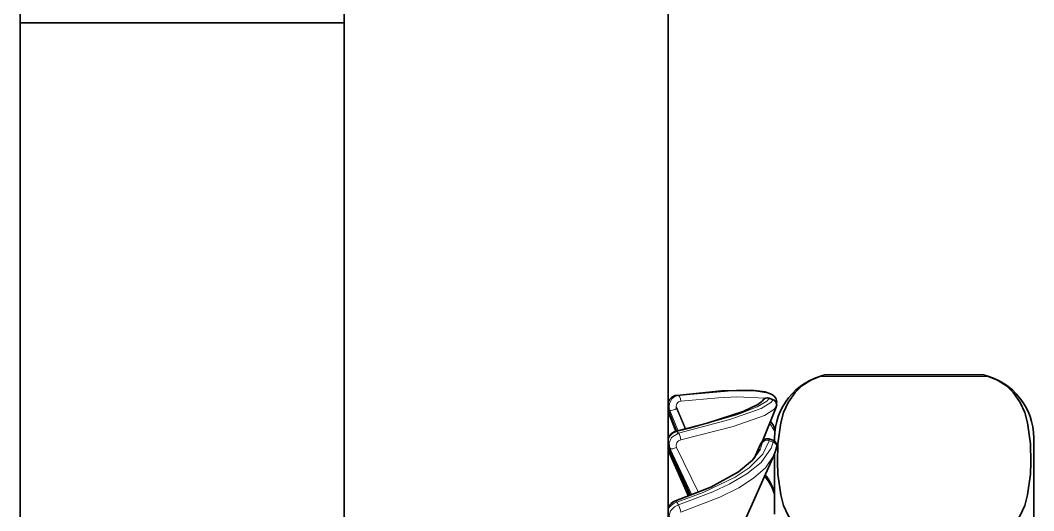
# Model space of a CAD drawing. Extents: x 218 to 1434, y 54 to 743.
# Drawn here: x 258.04 to 267.43, y 411.93 to 416.48 of the extents above; entities that cross this region are included whole.
import ezdxf

# ---------------------------------------------------------------- set-up
doc = ezdxf.new("R2010")
doc.units = 0

msp = doc.modelspace()

# ---------------------------------------------------------------- linework, layer by layer
at = {"color": 7, "lineweight": 35}
for p, q in [((258.0446, 410.0303), (258.0446, 430.9697)), ((261.0446, 410.0303), (261.0446, 430.9697)), ((264.0446, 410.0303), (264.0446, 430.9697))]:
    msp.add_line(p, q, dxfattribs=at)
at = {"color": 7, "lineweight": 35, "ltscale": 0.013487}
msp.add_line((261.0446, 416.9895), (261.0446, 416.45), dxfattribs=at)
at = {"color": 7, "lineweight": 35, "ltscale": 0.160492}
for p, q in [((258.0446, 410.0303), (258.0446, 416.45)), ((261.0446, 410.0303), (261.0446, 416.45))]:
    msp.add_line(p, q, dxfattribs=at)
at = {"color": 7, "lineweight": 35, "ltscale": 0.075}
msp.add_line((261.0446, 416.45), (258.0446, 416.45), dxfattribs=at)
at = {"color": 7, "lineweight": 35, "ltscale": 0.001228}
for p, q in [((265.4476, 413.1769), (265.4949, 413.1903)), ((267.0129, 413.1769), (266.9656, 413.1903))]:
    msp.add_line(p, q, dxfattribs=at)
at = {"color": 7, "lineweight": 13, "ltscale": 0.039132}
msp.add_line((267.0129, 413.1769), (265.4476, 413.1769), dxfattribs=at)
at = {"color": 7, "lineweight": 35, "ltscale": 0.036768}
msp.add_line((266.9656, 413.1903), (265.4949, 413.1903), dxfattribs=at)
at = {"color": 7, "lineweight": 13, "ltscale": 0.000352029}
msp.add_line((264.1252, 413.0011), (264.1392, 412.9994), dxfattribs=at)
at = {"color": 7, "lineweight": 35, "ltscale": 0.000807506}
msp.add_line((264.9734, 413.022), (264.9427, 413.0323), dxfattribs=at)
at = {"color": 7, "lineweight": 13, "ltscale": 6.2398e-05}
msp.add_line((264.98, 412.9726), (264.9805, 412.975), dxfattribs=at)
at = {"color": 7, "lineweight": 13, "ltscale": 0.001003}
msp.add_line((265.0175, 412.9582), (264.98, 412.9726), dxfattribs=at)
at = {"color": 7, "lineweight": 35, "ltscale": 0.001001}
msp.add_line((265.0179, 412.9606), (264.9805, 412.975), dxfattribs=at)
at = {"color": 7, "lineweight": 13, "ltscale": 0.005503}
msp.add_line((264.2071, 412.691), (264.1225, 412.8942), dxfattribs=at)
at = {"color": 7, "lineweight": 13, "ltscale": 0.005108}
msp.add_line((264.2014, 412.6896), (264.1225, 412.8781), dxfattribs=at)
at = {"color": 7, "lineweight": 35, "ltscale": 0.008546}
msp.add_line((265.0454, 412.893), (264.917, 412.5762), dxfattribs=at)
at = {"color": 7, "lineweight": 13, "ltscale": 5.97095e-05}
msp.add_line((265.0179, 412.9606), (265.0175, 412.9582), dxfattribs=at)
at = {"color": 7, "lineweight": 13, "ltscale": 3.11406e-05}
msp.add_line((265.0461, 412.8951), (265.0455, 412.894), dxfattribs=at)
at = {"color": 7, "lineweight": 13, "ltscale": 0.000247543}
msp.add_line((264.0446, 412.871), (264.0478, 412.8617), dxfattribs=at)
at = {"color": 7, "lineweight": 13, "ltscale": 0.000142202}
msp.add_line((264.0446, 412.8503), (264.0478, 412.8551), dxfattribs=at)
at = {"color": 7, "lineweight": 35, "ltscale": 0.00489}
msp.add_line((264.1167, 412.6685), (264.0446, 412.8503), dxfattribs=at)
at = {"color": 7, "lineweight": 13, "ltscale": 8.56465e-05}
msp.add_line((264.0447, 412.8632), (264.0478, 412.8617), dxfattribs=at)
at = {"color": 7, "lineweight": 35, "ltscale": 0.005201}
msp.add_line((264.1215, 412.6698), (264.0447, 412.8632), dxfattribs=at)
at = {"color": 7, "lineweight": 13, "ltscale": 0.000353578}
msp.add_line((264.0478, 412.8617), (264.0617, 412.8593), dxfattribs=at)
at = {"color": 7, "lineweight": 13, "ltscale": 0.005148}
msp.add_line((264.0478, 412.8617), (264.1245, 412.6706), dxfattribs=at)
at = {"color": 7, "lineweight": 13, "ltscale": 0.005026}
msp.add_line((264.138, 412.6733), (264.0617, 412.8593), dxfattribs=at)
at = {"color": 7, "lineweight": 13, "ltscale": 0.000501773}
msp.add_line((264.1252, 412.6657), (264.1392, 412.6513), dxfattribs=at)
at = {"color": 7, "lineweight": 35, "ltscale": 0.000986299}
msp.add_line((265.015, 412.5847), (264.9777, 412.5974), dxfattribs=at)
at = {"color": 7, "lineweight": 35, "ltscale": 0.000746918}
msp.add_line((265.0303, 412.6058), (265.0303, 412.5759), dxfattribs=at)
at = {"color": 7, "lineweight": 35, "ltscale": 0.009401}
msp.add_line((267.4303, 412.6058), (267.4303, 412.2297), dxfattribs=at)
at = {"color": 7, "lineweight": 13, "ltscale": 0.00022442}
msp.add_line((264.0445, 412.5161), (264.0478, 412.5078), dxfattribs=at)
at = {"color": 7, "lineweight": 13, "ltscale": 0.000221022}
msp.add_line((264.0446, 412.535), (264.0478, 412.5268), dxfattribs=at)
at = {"color": 7, "lineweight": 35, "ltscale": 0.012517}
msp.add_line((264.2505, 412.0732), (264.0456, 412.5299), dxfattribs=at)
at = {"color": 7, "lineweight": 13, "ltscale": 0.000512314}
msp.add_line((264.0478, 412.5268), (264.0617, 412.5117), dxfattribs=at)
at = {"color": 7, "lineweight": 13, "ltscale": 0.012428}
msp.add_line((264.0478, 412.5268), (264.2531, 412.0741), dxfattribs=at)
at = {"color": 7, "lineweight": 13, "ltscale": 0.000215927}
msp.add_line((264.0478, 412.5078), (264.0523, 412.5151), dxfattribs=at)
at = {"color": 7, "lineweight": 13, "ltscale": 0.011983}
msp.add_line((264.0478, 412.5078), (264.2463, 412.0715), dxfattribs=at)
at = {"color": 7, "lineweight": 13, "ltscale": 0.011962}
msp.add_line((264.2649, 412.0786), (264.0617, 412.5117), dxfattribs=at)
at = {"color": 7, "lineweight": 13, "ltscale": 0.011574}
msp.add_line((264.3245, 412.1019), (264.1225, 412.5184), dxfattribs=at)
at = {"color": 7, "lineweight": 35, "ltscale": 0.003623}
msp.add_line((264.9014, 412.5488), (264.8407, 412.4172), dxfattribs=at)
at = {"color": 7, "lineweight": 13, "ltscale": 0.003448}
msp.add_line((264.9002, 412.5445), (264.8424, 412.4193), dxfattribs=at)
at = {"color": 7, "lineweight": 13, "ltscale": 0.000986523}
msp.add_line((265.0175, 412.5684), (264.98, 412.5809), dxfattribs=at)
at = {"color": 7, "lineweight": 35, "ltscale": 0.000948113}
msp.add_line((265.0383, 412.4827), (265.0481, 412.5193), dxfattribs=at)
at = {"color": 7, "lineweight": 35, "ltscale": 0.011646}
msp.add_line((264.2345, 412.0671), (264.0456, 412.4929), dxfattribs=at)
at = {"color": 7, "lineweight": 35, "ltscale": 0.001059}
msp.add_line((265.0232, 412.4431), (265.0383, 412.4827), dxfattribs=at)
at = {"color": 7, "lineweight": 35, "ltscale": 0.00575}
msp.add_line((265.0303, 412.4597), (265.0303, 412.2297), dxfattribs=at)
at = {"color": 7, "lineweight": 35, "ltscale": 0.00821}
msp.add_line((265.0303, 412.2297), (265.0303, 411.9013), dxfattribs=at)
at = {"color": 7, "lineweight": 35, "ltscale": 0.11937}
msp.add_line((267.4303, 412.2297), (267.4303, 407.4549), dxfattribs=at)
at = {"color": 7, "lineweight": 13, "ltscale": 0.000724587}
msp.add_line((264.1252, 412.0124), (264.1392, 411.987), dxfattribs=at)
at = {"color": 7, "lineweight": 35}
for points in [[(265.4476, 413.1769), (265.3646, 413.1418), (265.2827, 413.088), (265.2198, 413.0276), (265.1562, 412.9363), (265.1142, 412.8421), (265.0868, 412.7453), (265.0607, 412.5515), (265.0565, 412.3795)], [(267.0129, 413.1769), (267.096, 413.1418), (267.1779, 413.088), (267.2407, 413.0276), (267.3043, 412.9363), (267.3464, 412.8421), (267.3737, 412.7453), (267.3998, 412.5515), (267.4041, 412.3795)], [(264.9427, 413.0323), (264.818, 413.0504), (264.5381, 413.0421), (264.1237, 413.0011)], [(264.918, 412.9515), (264.9128, 412.945), (264.8745, 412.9161), (264.7401, 412.8522), (264.406, 412.7437), (264.1178, 412.6689)], [(264.9012, 412.5483), (264.9245, 412.5849), (264.9515, 412.5992), (264.9777, 412.5974)], [(264.8958, 412.5013), (264.8268, 412.4017), (264.6964, 412.2923), (264.4399, 412.1512), (264.1136, 412.0242)], [(265.0232, 412.4431), (264.7335, 411.7912), (264.6289, 411.519), (264.5941, 411.3993)], [(265.4476, 411.6469), (265.3646, 411.6821), (265.2827, 411.7358), (265.2198, 411.7962), (265.1562, 411.8875), (265.1142, 411.9817), (265.0868, 412.0786), (265.0607, 412.2723), (265.0565, 412.3795)], [(267.0129, 411.6469), (267.096, 411.6821), (267.1779, 411.7358), (267.2407, 411.7962), (267.3043, 411.8875), (267.3464, 411.9817), (267.3737, 412.0786), (267.3998, 412.2723), (267.4041, 412.3795)]]:
    msp.add_lwpolyline(points, dxfattribs=at)
at = {"color": 7, "lineweight": 13}
for points in [[(264.98, 412.9726), (264.9585, 412.948), (264.8682, 412.8934), (264.6911, 412.8235), (264.2544, 412.6976), (264.1252, 412.6657)], [(264.1392, 412.9994), (264.6369, 413.0418), (264.8562, 413.041), (264.9734, 413.022)], [(264.1616, 412.9478), (264.5105, 412.9793), (264.682, 412.9868), (264.9435, 412.9743)], [(264.1392, 412.6513), (264.6165, 412.7766), (264.9066, 412.88), (264.9963, 412.9337), (265.0175, 412.9582)], [(264.1616, 412.5882), (264.6452, 412.7132), (264.9368, 412.8159), (265.0248, 412.8694), (265.0455, 412.894)], [(264.0617, 412.5117), (264.0551, 412.5608), (264.0757, 412.6092), (264.1392, 412.6513)], [(264.98, 412.5809), (264.9221, 412.4576), (264.7943, 412.3309), (264.6649, 412.2447), (264.3685, 412.1019), (264.1252, 412.0124)], [(264.1392, 411.987), (264.459, 412.1071), (264.6154, 412.1804), (264.7744, 412.2733), (264.9049, 412.3785), (264.9994, 412.5115), (265.0175, 412.5684)], [(264.9155, 412.5604), (264.9162, 412.5653), (264.916, 412.5668), (264.9152, 412.5678), (264.9135, 412.567), (264.9083, 412.5601), (264.9002, 412.5445)], [(264.1616, 411.92), (264.5241, 412.0588), (264.6986, 412.1458), (264.8351, 412.2328), (264.9451, 412.3293), (265.0232, 412.4431)], [(264.0617, 411.8649), (264.0541, 411.8897), (264.0658, 411.9308), (264.1024, 411.9688), (264.1392, 411.987)]]:
    msp.add_lwpolyline(points, dxfattribs=at)
at = {"color": 7, "lineweight": 35}
for centre, radius, start, end in [((265.6303, 412.6058), 0.6, 103.03902, 180.00001), ((266.8303, 412.6058), 0.6, 360, 76.96098), ((264.1363, 412.9038), 0.0981, 97.34077, 159.07834), ((264.9627, 412.9276), 0.0507, 69.48142, 151.93015), ((264.9407, 412.8997), 0.1264, 38.00285, 75.03575), ((264.9871, 412.9439), 0.0628, 344.64201, 30.99327), ((264.9993, 412.9137), 0.0504, 337.2134, 68.3764), ((264.7735, 412.582), 0.2815, 21.44792, 39.25712), ((264.1437, 412.5653), 0.1069, 104.05632, 158.13959), ((264.9965, 412.5345), 0.0536, 343.56646, 69.70069), ((264.5172, 411.9405), 0.5358, 16.76273, 37.42403), ((264.1491, 411.9141), 0.1156, 107.86948, 154.86372)]:
    msp.add_arc(centre, radius, start, end, dxfattribs=at)
at = {"color": 7, "lineweight": 13}
for centre, radius, start, end in [((264.139, 412.9048), 0.0975, 98.14036, 165.17516), ((264.1559, 412.8995), 0.102, 99.49261, 203.10002), ((264.9607, 412.9274), 0.049, 66.82706, 157.28524), ((265.0001, 412.9494), 0.0489, 338.18899, 35.009), ((264.0377, 413.0368), 0.1796, 277.7168, 298.11698), ((264.169, 412.8981), 0.0505, 98.43629, 203.31864), ((264.9992, 412.9119), 0.0497, 338.86978, 68.44335), ((264.7906, 412.5591), 0.2624, 22.65636, 42.98997), ((264.1528, 412.5557), 0.1135, 104.08921, 162.69874), ((264.1183, 412.6605), 0.00853, 36.86756, 93.64079), ((264.0366, 412.5811), 0.1249, 3.26005, 34.38719), ((264.9627, 412.588), 0.0182, 337.54657, 32.13228), ((264.0607, 412.498), 0.0161, 142.98877, 198.71604), ((264.172, 412.5356), 0.0531, 101.13913, 199.19643), ((264.6409, 412.6191), 0.2809, 335.18778, 347.93712), ((264.9584, 412.5346), 0.0506, 64.97474, 149.00192), ((265.0004, 412.5753), 0.0178, 337.87758, 32.81063), ((265.0055, 412.5263), 0.0432, 339.49917, 74.15796), ((264.5225, 411.9262), 0.5272, 15.61683, 38.25031), ((264.1621, 411.8884), 0.129, 106.54648, 156.15236), ((264.1064, 412.007), 0.0191, 16.00737, 67.23276), ((263.9515, 411.887), 0.2128, 8.95186, 28.06298)]:
    msp.add_arc(centre, radius, start, end, dxfattribs=at)
for centre, major_axis, ratio, start_param, end_param in [((264.1434, 412.9497), (0.0057, -0.0497), 0.357597, 1.491101, 3.059194), ((264.1049, 412.5359), (0.0453, 0.0211), 0.472412, 3.300122, 4.884527)]:
    msp.add_ellipse(centre, major_axis=major_axis, ratio=ratio, start_param=start_param, end_param=end_param, dxfattribs=at)

doc.saveas('drawing.dxf')
